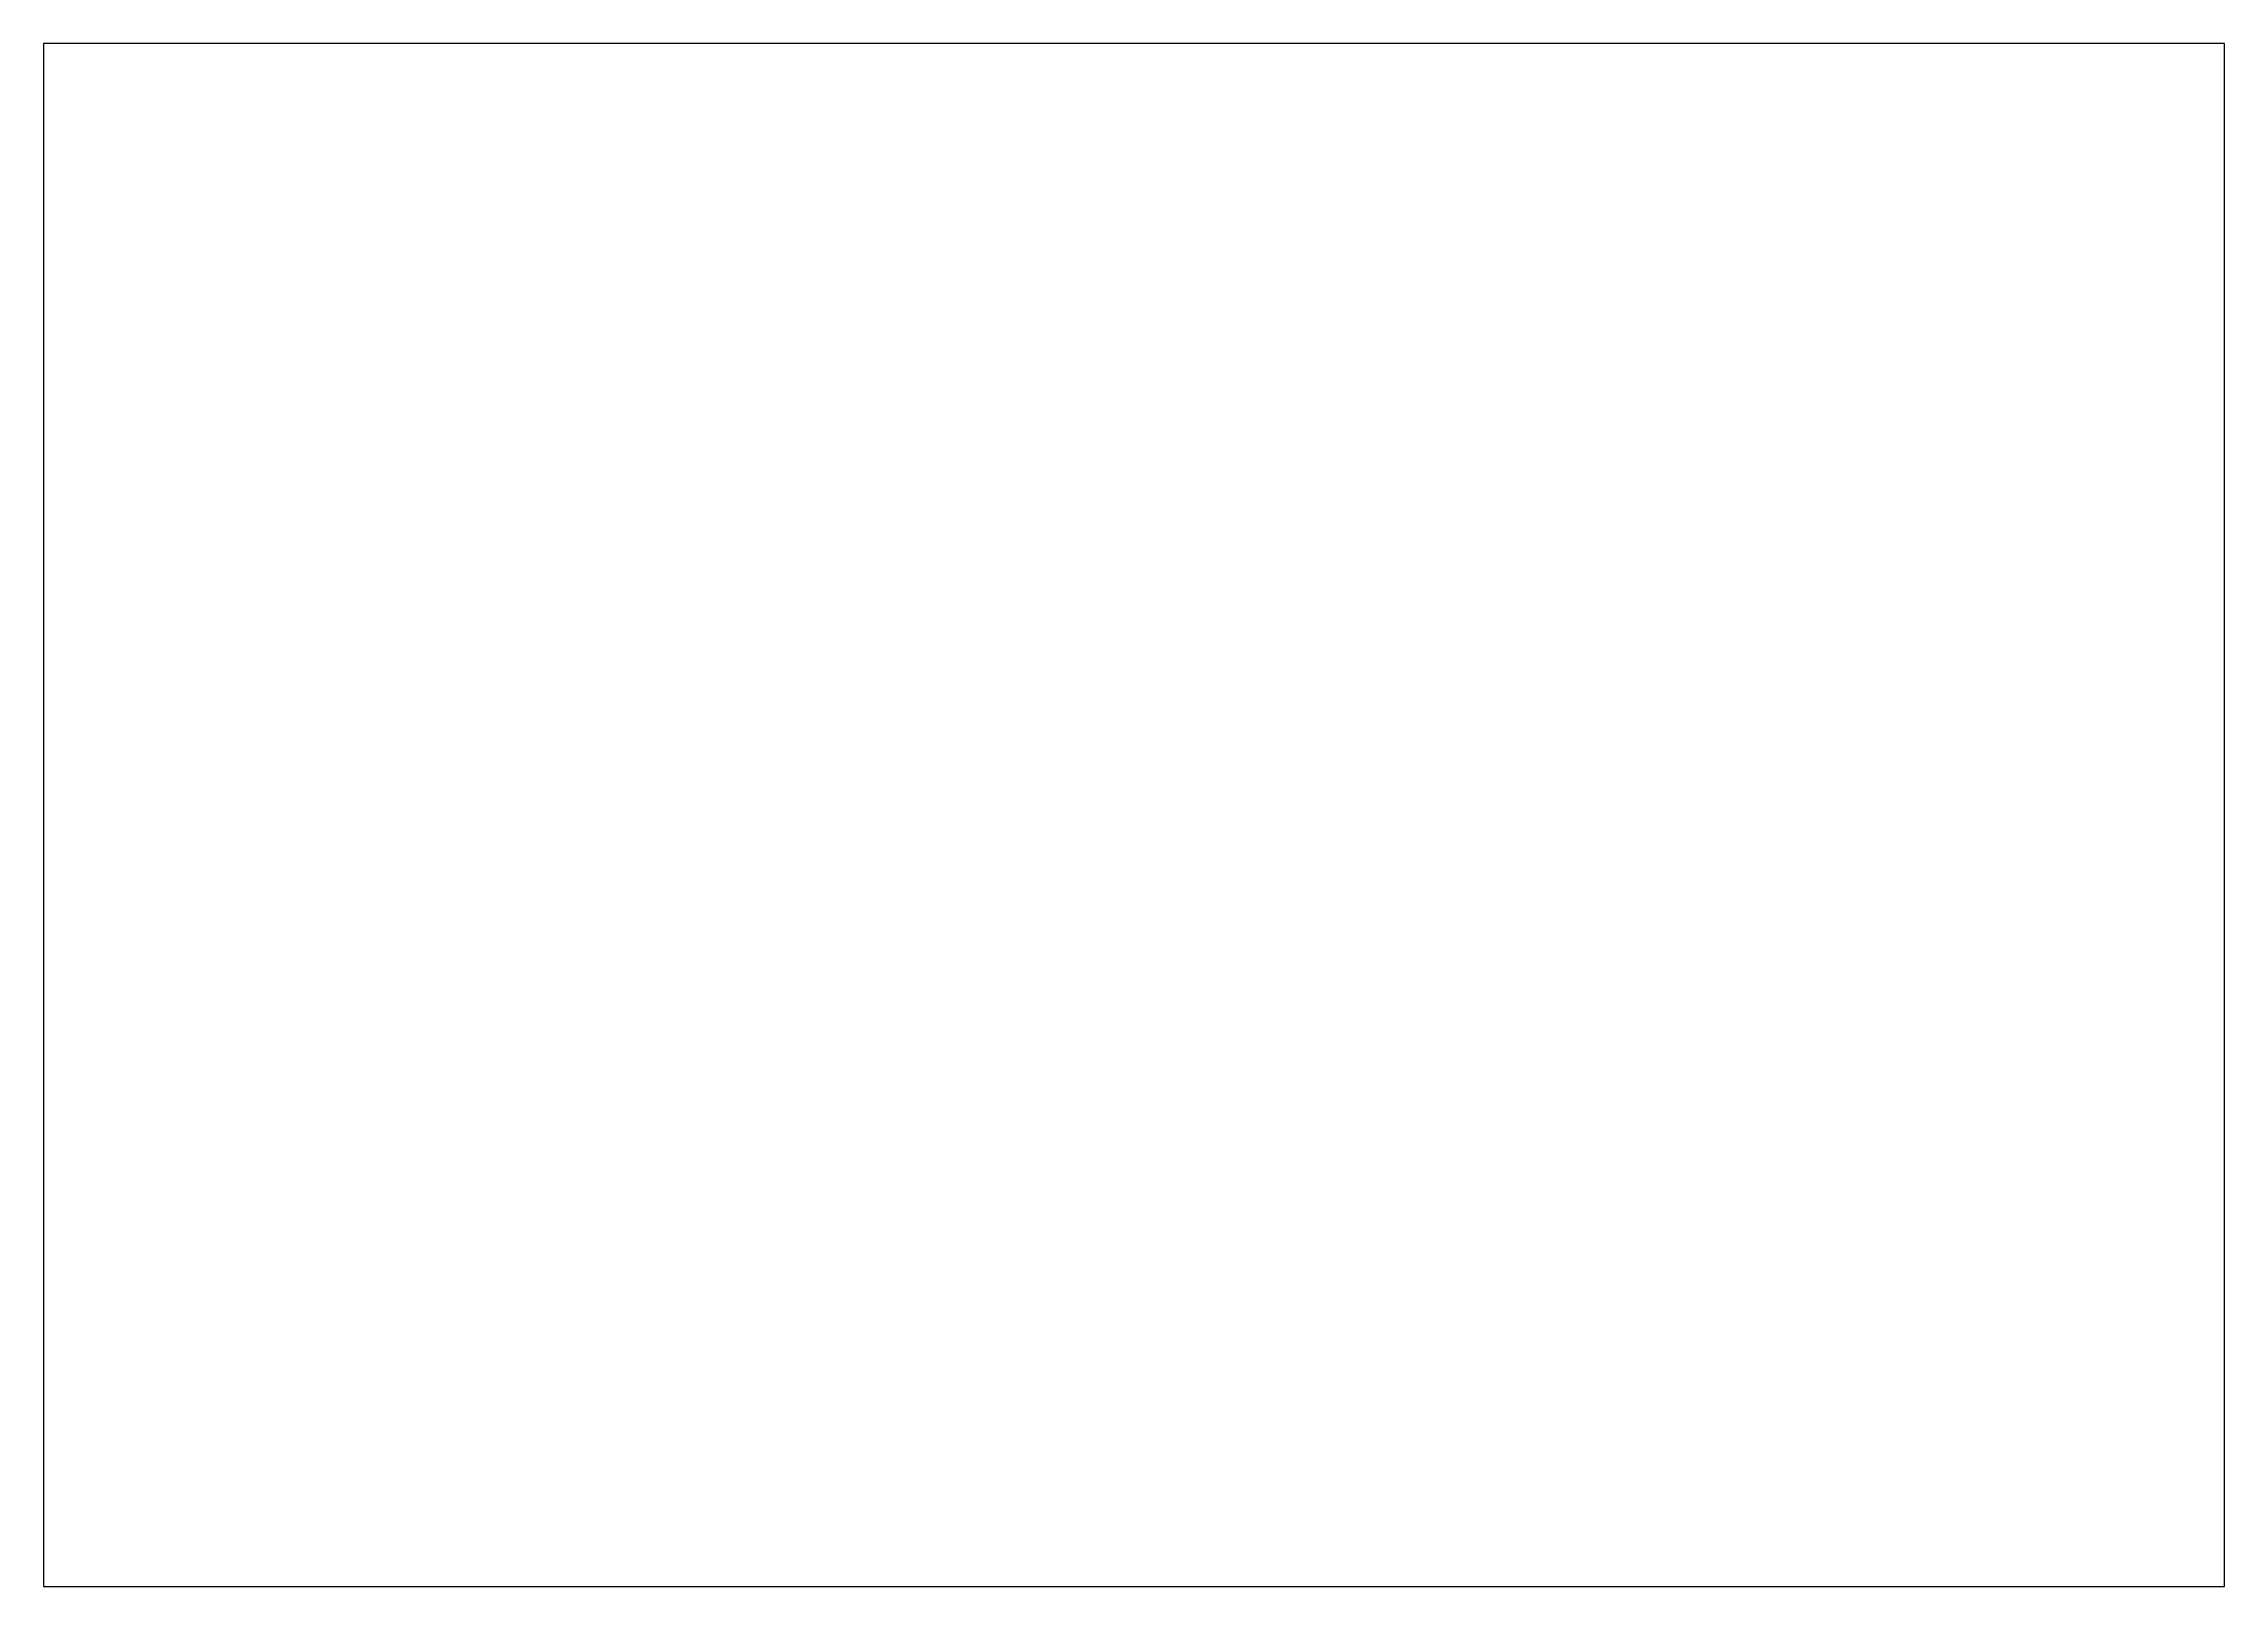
# Model space of a CAD drawing. Extents: x 0 to 420, y 0 to 297.
import ezdxf

# ---------------------------------------------------------------- set-up
doc = ezdxf.new("R2010")
doc.units = 0
doc.layers.add('BORDER', color=7, linetype='Continuous')

msp = doc.modelspace()

# ---------------------------------------------------------------- linework, layer by layer
at = {"layer": 'BORDER'}
msp.add_lwpolyline([(0, 0), (420, 0), (420, 297), (0, 297)], close=True, dxfattribs=at)

doc.saveas('drawing.dxf')
